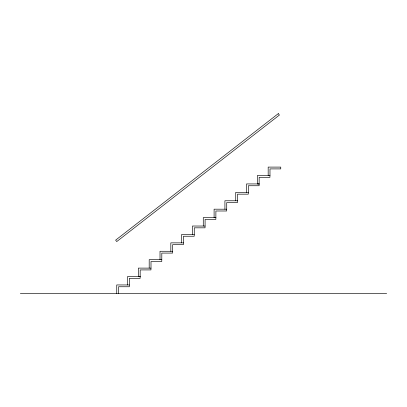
<?xml version="1.0" encoding="UTF-8"?>
<svg xmlns="http://www.w3.org/2000/svg" width="407" height="407" viewBox="0 0 407 407"><rect width="100%" height="100%" fill="white"/><g stroke="black" fill="none" stroke-linecap="round" stroke-linejoin="round"><path stroke-width="0.61" d="M268.177 175.534L268.177 167.099L280.754 167.099L280.754 168.905L269.989 168.905L269.989 175.534L257.361 175.514L257.361 183.949L259.167 183.949M259.122 183.933L246.545 183.933L246.545 192.369M269.938 175.514L269.938 177.32L259.167 177.32L259.122 185.74L248.351 185.74L248.351 192.369L235.729 192.348L235.729 200.783M237.535 200.783L224.913 200.768L224.913 209.203M215.852 217.603L203.276 217.603L203.276 226.038M215.903 217.618L214.097 217.618L214.097 209.183L226.719 209.203L226.719 202.574L237.49 202.574L237.535 194.159L248.306 194.159L248.306 192.348M183.45 242.872L170.828 242.857L170.828 251.292M161.818 259.707L149.196 259.691L149.196 268.127M172.588 251.272L172.588 253.083L161.818 253.083L161.772 261.498L151.002 261.498L151.002 268.127L138.38 268.106L138.38 276.541L140.186 276.541M140.14 276.526L127.564 276.526L127.564 284.961M150.956 268.106L150.956 269.917L140.186 269.917L140.14 278.332L129.37 278.332L129.37 284.961L116.743 284.946L116.743 293.381M20.35 293.381L386.65 293.381M226.674 209.183L226.674 210.994L215.903 210.994L215.852 219.409L205.087 219.409L205.087 226.038L192.46 226.022L192.46 234.457M205.036 226.022L205.036 227.828L194.271 227.828L194.271 234.457L181.644 234.437L181.644 242.872M194.22 234.437L194.22 236.243L183.45 236.243L183.404 244.663L172.634 244.663L172.634 251.292L160.012 251.272L160.012 259.707M129.319 284.946L129.319 286.752L118.554 286.752L118.554 293.381M278.302 113.619L115.634 240.14L116.743 241.565L279.411 115.049L278.302 113.619"/></g></svg>
